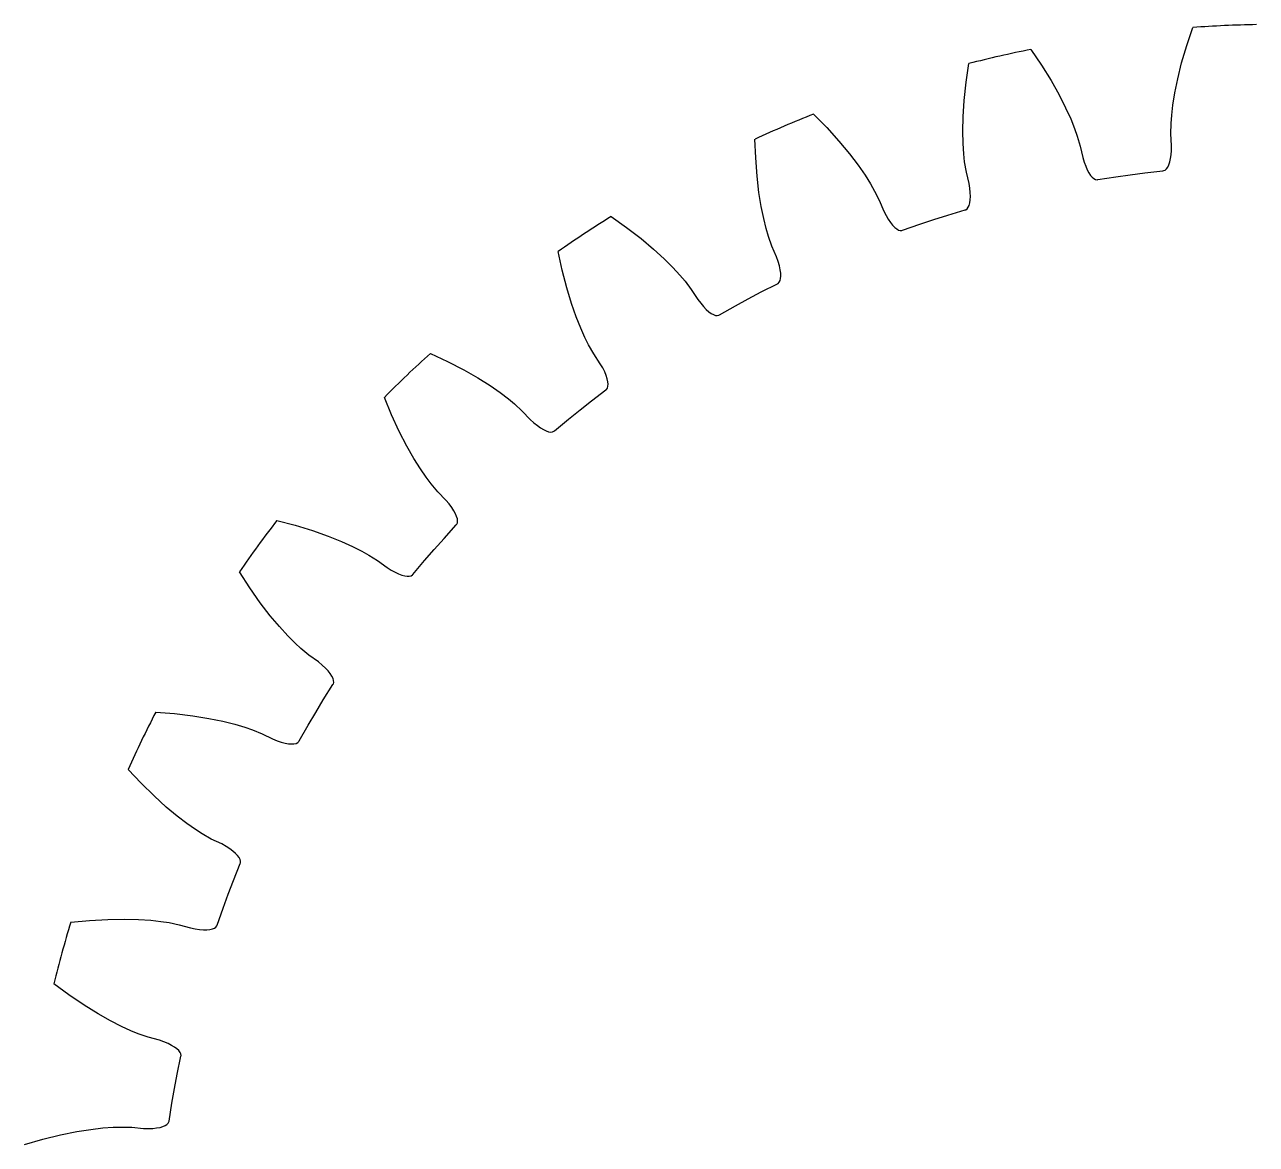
# Model space of a CAD drawing. Extents: x -18.5 to 18.5, y -18.5 to 18.5.
# Drawn here: x -18.38 to -0.36, y 2.12 to 18.5 of the extents above; entities that cross this region are included whole.
import ezdxf

# ---------------------------------------------------------------- set-up
doc = ezdxf.new("R2010")
doc.units = 0

msp = doc.modelspace()

# ---------------------------------------------------------------- linework, layer by layer
at = {"layer": 'layer0'}
for p, q in [((-1.383, 18.193), (-1.295, 18.455)), ((-3.662, 18.134), (-3.507, 17.905)), ((-1.458, 17.936), (-1.383, 18.193)), ((-4.609, 17.654), (-4.569, 17.927)), ((-3.507, 17.905), (-3.366, 17.677)), ((-1.515, 17.703), (-1.458, 17.936)), ((-4.637, 17.387), (-4.609, 17.654)), ((-3.366, 17.677), (-3.249, 17.468)), ((-1.557, 17.498), (-1.515, 17.703)), ((-1.585, 17.321), (-1.557, 17.498)), ((-4.652, 17.148), (-4.637, 17.387)), ((-3.249, 17.468), (-3.154, 17.282)), ((-1.603, 17.171), (-1.585, 17.321)), ((-6.841, 17.189), (-6.648, 16.991)), ((-4.656, 16.939), (-4.652, 17.148)), ((-3.154, 17.282), (-3.08, 17.118)), ((-3.08, 17.118), (-3.023, 16.979)), ((-1.612, 17.053), (-1.603, 17.171)), ((-6.648, 16.991), (-6.469, 16.792)), ((-4.652, 16.76), (-4.656, 16.939)), ((-3.023, 16.979), (-2.983, 16.867)), ((-1.614, 16.901), (-1.612, 17.053)), ((-7.687, 16.547), (-7.697, 16.823)), ((-6.469, 16.792), (-6.316, 16.607)), ((-4.643, 16.609), (-4.652, 16.76)), ((-2.983, 16.867), (-2.94, 16.721)), ((-1.606, 16.73), (-1.614, 16.901)), ((-6.316, 16.607), (-6.19, 16.441)), ((-4.631, 16.491), (-4.643, 16.609)), ((-2.94, 16.721), (-2.903, 16.554)), ((-1.62, 16.537), (-1.612, 16.594)), ((-1.612, 16.594), (-1.607, 16.658)), ((-1.607, 16.658), (-1.606, 16.73)), ((-7.667, 16.28), (-7.687, 16.547)), ((-6.19, 16.441), (-6.087, 16.293)), ((-4.606, 16.341), (-4.631, 16.491)), ((-2.903, 16.554), (-2.882, 16.486)), ((-2.882, 16.486), (-2.861, 16.425)), ((-2.861, 16.425), (-2.838, 16.372)), ((-1.679, 16.388), (-1.661, 16.413)), ((-1.661, 16.413), (-1.645, 16.447)), ((-1.645, 16.447), (-1.632, 16.488)), ((-1.632, 16.488), (-1.62, 16.537)), ((-7.639, 16.041), (-7.667, 16.28)), ((-6.087, 16.293), (-6.006, 16.166)), ((-4.567, 16.175), (-4.606, 16.341)), ((-2.838, 16.372), (-2.814, 16.328)), ((-2.814, 16.328), (-2.789, 16.292)), ((-2.789, 16.292), (-2.765, 16.264)), ((-2.765, 16.264), (-2.741, 16.244)), ((-2.741, 16.244), (-2.717, 16.232)), ((-2.717, 16.232), (-2.695, 16.228)), ((-2.695, 16.228), (-2.684, 16.23)), ((-2.684, 16.23), (-2.421, 16.271)), ((-2.421, 16.271), (-2.208, 16.301)), ((-2.208, 16.301), (-1.995, 16.329)), ((-1.995, 16.329), (-1.731, 16.359)), ((-1.731, 16.359), (-1.72, 16.361)), ((-1.72, 16.361), (-1.699, 16.37)), ((-1.699, 16.37), (-1.679, 16.388)), ((-7.606, 15.836), (-7.639, 16.041)), ((-6.006, 16.166), (-5.947, 16.063)), ((-5.947, 16.063), (-5.879, 15.927)), ((-4.556, 16.104), (-4.567, 16.175)), ((-4.549, 16.04), (-4.556, 16.104)), ((-4.547, 15.982), (-4.549, 16.04)), ((-5.879, 15.927), (-5.812, 15.77)), ((-4.578, 15.825), (-4.565, 15.853)), ((-4.565, 15.853), (-4.556, 15.889)), ((-4.556, 15.889), (-4.549, 15.932)), ((-4.549, 15.932), (-4.547, 15.982)), ((-9.8, 15.691), (-9.575, 15.531)), ((-7.57, 15.659), (-7.606, 15.836)), ((-5.812, 15.77), (-5.78, 15.706)), ((-5.78, 15.706), (-5.747, 15.65)), ((-5.083, 15.645), (-4.878, 15.71)), ((-4.878, 15.71), (-4.624, 15.787)), ((-4.624, 15.787), (-4.614, 15.79)), ((-4.614, 15.79), (-4.595, 15.804)), ((-4.595, 15.804), (-4.578, 15.825)), ((-9.575, 15.531), (-9.363, 15.367)), ((-7.534, 15.513), (-7.57, 15.659)), ((-7.501, 15.399), (-7.534, 15.513)), ((-5.747, 15.65), (-5.715, 15.603)), ((-5.715, 15.603), (-5.684, 15.563)), ((-5.684, 15.563), (-5.654, 15.532)), ((-5.654, 15.532), (-5.625, 15.509)), ((-5.625, 15.509), (-5.597, 15.493)), ((-5.597, 15.493), (-5.572, 15.486)), ((-5.538, 15.49), (-5.287, 15.577)), ((-5.287, 15.577), (-5.083, 15.645)), ((-9.363, 15.367), (-9.179, 15.212)), ((-7.45, 15.256), (-7.501, 15.399)), ((-5.572, 15.486), (-5.549, 15.487)), ((-5.549, 15.487), (-5.538, 15.49)), ((-10.518, 14.908), (-10.577, 15.178)), ((-9.179, 15.212), (-9.026, 15.072)), ((-7.382, 15.099), (-7.45, 15.256)), ((-9.026, 15.072), (-8.899, 14.945)), ((-7.358, 15.031), (-7.382, 15.099)), ((-7.34, 14.969), (-7.358, 15.031)), ((-7.328, 14.913), (-7.34, 14.969)), ((-10.451, 14.649), (-10.518, 14.908)), ((-8.899, 14.945), (-8.796, 14.834)), ((-8.796, 14.834), (-8.719, 14.743)), ((-7.33, 14.753), (-7.323, 14.783)), ((-7.321, 14.864), (-7.328, 14.913)), ((-7.323, 14.783), (-7.319, 14.82)), ((-7.319, 14.82), (-7.321, 14.864)), ((-10.381, 14.42), (-10.451, 14.649)), ((-8.719, 14.743), (-8.628, 14.622)), ((-8.628, 14.622), (-8.535, 14.479)), ((-7.605, 14.587), (-7.368, 14.707)), ((-7.368, 14.707), (-7.359, 14.713)), ((-7.359, 14.713), (-7.343, 14.729)), ((-7.343, 14.729), (-7.33, 14.753)), ((-10.311, 14.223), (-10.381, 14.42)), ((-8.535, 14.479), (-8.491, 14.422)), ((-8.491, 14.422), (-8.449, 14.373)), ((-7.984, 14.383), (-7.795, 14.486)), ((-7.795, 14.486), (-7.605, 14.587)), ((-8.449, 14.373), (-8.409, 14.331)), ((-8.409, 14.331), (-8.372, 14.298)), ((-8.372, 14.298), (-8.336, 14.273)), ((-8.336, 14.273), (-8.303, 14.255)), ((-8.303, 14.255), (-8.274, 14.245)), ((-8.274, 14.245), (-8.248, 14.242)), ((-8.248, 14.242), (-8.225, 14.247)), ((-8.225, 14.247), (-8.215, 14.252)), ((-8.215, 14.252), (-7.984, 14.383)), ((-10.245, 14.056), (-10.311, 14.223)), ((-10.183, 13.919), (-10.245, 14.056)), ((-10.13, 13.812), (-10.183, 13.919)), ((-10.054, 13.681), (-10.13, 13.812)), ((-12.444, 13.689), (-12.194, 13.572)), ((-12.194, 13.572), (-11.957, 13.449)), ((-9.959, 13.538), (-10.054, 13.681)), ((-9.924, 13.476), (-9.959, 13.538)), ((-11.957, 13.449), (-11.748, 13.329)), ((-9.895, 13.418), (-9.924, 13.476)), ((-9.873, 13.365), (-9.895, 13.418)), ((-9.857, 13.317), (-9.873, 13.365)), ((-11.748, 13.329), (-11.572, 13.218)), ((-11.572, 13.218), (-11.424, 13.116)), ((-10.087, 12.994), (-9.876, 13.155)), ((-9.876, 13.155), (-9.868, 13.163)), ((-9.868, 13.163), (-9.855, 13.182)), ((-9.848, 13.275), (-9.857, 13.317)), ((-9.855, 13.182), (-9.847, 13.207)), ((-9.845, 13.238), (-9.848, 13.275)), ((-9.847, 13.207), (-9.845, 13.238)), ((-13.011, 12.791), (-13.117, 13.046)), ((-11.424, 13.116), (-11.304, 13.025)), ((-11.304, 13.025), (-11.212, 12.949)), ((-10.256, 12.861), (-10.087, 12.994)), ((-12.899, 12.548), (-13.011, 12.791)), ((-11.212, 12.949), (-11.1, 12.846)), ((-11.1, 12.846), (-10.983, 12.722)), ((-10.424, 12.726), (-10.256, 12.861)), ((-10.983, 12.722), (-10.93, 12.674)), ((-10.93, 12.674), (-10.88, 12.633)), ((-10.88, 12.633), (-10.833, 12.6)), ((-10.628, 12.556), (-10.424, 12.726)), ((-12.788, 12.334), (-12.899, 12.548)), ((-10.833, 12.6), (-10.79, 12.574)), ((-10.79, 12.574), (-10.751, 12.555)), ((-10.751, 12.555), (-10.715, 12.543)), ((-10.715, 12.543), (-10.684, 12.539)), ((-10.684, 12.539), (-10.658, 12.541)), ((-10.658, 12.541), (-10.637, 12.549)), ((-10.637, 12.549), (-10.628, 12.556)), ((-12.685, 12.153), (-12.788, 12.334)), ((-12.59, 12.001), (-12.685, 12.153)), ((-12.505, 11.877), (-12.59, 12.001)), ((-12.433, 11.781), (-12.505, 11.877)), ((-12.335, 11.666), (-12.433, 11.781)), ((-12.217, 11.542), (-12.335, 11.666)), ((-12.171, 11.487), (-12.217, 11.542)), ((-12.132, 11.436), (-12.171, 11.487)), ((-12.101, 11.388), (-12.132, 11.436)), ((-12.077, 11.343), (-12.101, 11.388)), ((-14.688, 11.247), (-14.421, 11.176)), ((-14.421, 11.176), (-14.166, 11.097)), ((-12.245, 10.984), (-12.066, 11.181)), ((-12.06, 11.303), (-12.077, 11.343)), ((-12.066, 11.181), (-12.059, 11.189)), ((-12.05, 11.267), (-12.06, 11.303)), ((-12.059, 11.189), (-12.05, 11.21)), ((-12.047, 11.236), (-12.05, 11.267)), ((-12.05, 11.21), (-12.047, 11.236)), ((-14.166, 11.097), (-13.939, 11.017)), ((-13.939, 11.017), (-13.746, 10.939)), ((-13.746, 10.939), (-13.582, 10.865)), ((-13.582, 10.865), (-13.448, 10.797)), ((-12.529, 10.66), (-12.388, 10.823)), ((-12.388, 10.823), (-12.245, 10.984)), ((-13.448, 10.797), (-13.344, 10.739)), ((-13.344, 10.739), (-13.216, 10.658)), ((-13.216, 10.658), (-13.078, 10.557)), ((-12.699, 10.456), (-12.529, 10.66)), ((-15.086, 10.262), (-15.236, 10.494)), ((-13.078, 10.557), (-13.017, 10.518)), ((-13.017, 10.518), (-12.961, 10.487)), ((-12.961, 10.487), (-12.909, 10.463)), ((-12.909, 10.463), (-12.862, 10.445)), ((-12.726, 10.436), (-12.707, 10.448)), ((-12.707, 10.448), (-12.699, 10.456)), ((-12.862, 10.445), (-12.82, 10.434)), ((-12.82, 10.434), (-12.783, 10.429)), ((-12.783, 10.429), (-12.752, 10.429)), ((-12.752, 10.429), (-12.726, 10.436)), ((-14.932, 10.043), (-15.086, 10.262)), ((-14.785, 9.853), (-14.932, 10.043)), ((-14.651, 9.693), (-14.785, 9.853)), ((-14.53, 9.56), (-14.651, 9.693)), ((-14.424, 9.453), (-14.53, 9.56)), ((-14.337, 9.372), (-14.424, 9.453)), ((-14.22, 9.276), (-14.337, 9.372)), ((-14.081, 9.176), (-14.22, 9.276)), ((-14.026, 9.13), (-14.081, 9.176)), ((-13.979, 9.086), (-14.026, 9.13)), ((-13.94, 9.044), (-13.979, 9.086)), ((-13.908, 9.005), (-13.94, 9.044)), ((-14.01, 8.621), (-13.869, 8.846)), ((-13.884, 8.968), (-13.908, 9.005)), ((-13.868, 8.935), (-13.884, 8.968)), ((-13.869, 8.846), (-13.863, 8.856)), ((-13.859, 8.905), (-13.868, 8.935)), ((-13.863, 8.856), (-13.858, 8.878)), ((-13.858, 8.878), (-13.859, 8.905)), ((-14.121, 8.437), (-14.01, 8.621)), ((-16.461, 8.444), (-16.185, 8.422)), ((-16.185, 8.422), (-15.92, 8.39)), ((-15.92, 8.39), (-15.682, 8.351)), ((-15.682, 8.351), (-15.478, 8.309)), ((-15.478, 8.309), (-15.304, 8.265)), ((-14.231, 8.252), (-14.121, 8.437)), ((-15.304, 8.265), (-15.16, 8.222)), ((-15.16, 8.222), (-15.047, 8.184)), ((-15.047, 8.184), (-14.906, 8.127)), ((-14.906, 8.127), (-14.753, 8.052)), ((-14.362, 8.021), (-14.231, 8.252)), ((-14.753, 8.052), (-14.686, 8.025)), ((-14.686, 8.025), (-14.625, 8.004)), ((-14.625, 8.004), (-14.57, 7.99)), ((-14.57, 7.99), (-14.52, 7.981)), ((-14.52, 7.981), (-14.477, 7.977)), ((-14.477, 7.977), (-14.44, 7.978)), ((-14.44, 7.978), (-14.409, 7.985)), ((-14.409, 7.985), (-14.385, 7.996)), ((-14.385, 7.996), (-14.368, 8.012)), ((-14.368, 8.012), (-14.362, 8.021)), ((-16.676, 7.403), (-16.865, 7.605)), ((-16.485, 7.216), (-16.676, 7.403)), ((-16.307, 7.054), (-16.485, 7.216)), ((-16.147, 6.921), (-16.307, 7.054)), ((-16.004, 6.812), (-16.147, 6.921)), ((-15.88, 6.726), (-16.004, 6.812)), ((-15.78, 6.662), (-15.88, 6.726)), ((-15.648, 6.587), (-15.78, 6.662)), ((-15.493, 6.514), (-15.648, 6.587)), ((-15.431, 6.479), (-15.493, 6.514)), ((-15.377, 6.444), (-15.431, 6.479)), ((-15.331, 6.41), (-15.377, 6.444)), ((-15.293, 6.377), (-15.331, 6.41)), ((-15.263, 6.345), (-15.293, 6.377)), ((-15.241, 6.315), (-15.263, 6.345)), ((-15.227, 6.287), (-15.241, 6.315)), ((-15.324, 5.981), (-15.226, 6.228)), ((-15.221, 6.261), (-15.227, 6.287)), ((-15.226, 6.228), (-15.222, 6.238)), ((-15.222, 6.238), (-15.221, 6.261)), ((-15.401, 5.78), (-15.324, 5.981)), ((-15.475, 5.578), (-15.401, 5.78)), ((-17.429, 5.396), (-17.162, 5.412)), ((-17.162, 5.412), (-16.922, 5.417)), ((-16.922, 5.417), (-16.713, 5.412)), ((-16.713, 5.412), (-16.534, 5.4)), ((-15.563, 5.328), (-15.475, 5.578)), ((-17.704, 5.369), (-17.429, 5.396)), ((-16.534, 5.4), (-16.384, 5.383)), ((-16.384, 5.383), (-16.266, 5.366)), ((-16.266, 5.366), (-16.118, 5.334)), ((-16.118, 5.334), (-15.953, 5.288)), ((-15.953, 5.288), (-15.883, 5.274)), ((-15.883, 5.274), (-15.819, 5.264)), ((-15.819, 5.264), (-15.762, 5.26)), ((-15.762, 5.26), (-15.712, 5.26)), ((-15.712, 5.26), (-15.668, 5.264)), ((-15.668, 5.264), (-15.632, 5.272)), ((-15.632, 5.272), (-15.603, 5.284)), ((-15.603, 5.284), (-15.582, 5.299)), ((-15.582, 5.299), (-15.568, 5.317)), ((-15.568, 5.317), (-15.563, 5.328)), ((-17.73, 4.307), (-17.951, 4.471)), ((-17.509, 4.156), (-17.73, 4.307)), ((-17.304, 4.029), (-17.509, 4.156)), ((-17.123, 3.927), (-17.304, 4.029)), ((-16.963, 3.845), (-17.123, 3.927)), ((-16.826, 3.782), (-16.963, 3.845)), ((-16.716, 3.737), (-16.826, 3.782)), ((-16.572, 3.688), (-16.716, 3.737)), ((-16.408, 3.643), (-16.572, 3.688)), ((-16.34, 3.619), (-16.408, 3.643)), ((-16.28, 3.595), (-16.34, 3.619)), ((-16.229, 3.569), (-16.28, 3.595)), ((-16.185, 3.543), (-16.229, 3.569)), ((-16.15, 3.518), (-16.185, 3.543)), ((-16.123, 3.492), (-16.15, 3.518)), ((-16.105, 3.467), (-16.123, 3.492)), ((-16.094, 3.443), (-16.105, 3.467)), ((-16.091, 3.42), (-16.094, 3.443)), ((-16.146, 3.149), (-16.093, 3.409)), ((-16.093, 3.409), (-16.091, 3.42)), ((-16.186, 2.937), (-16.146, 3.149)), ((-16.223, 2.725), (-16.186, 2.937)), ((-16.265, 2.463), (-16.223, 2.725)), ((-17.411, 2.34), (-17.232, 2.361)), ((-17.232, 2.361), (-17.082, 2.371)), ((-17.082, 2.371), (-16.963, 2.375)), ((-16.963, 2.375), (-16.811, 2.371)), ((-16.811, 2.371), (-16.641, 2.355)), ((-16.641, 2.355), (-16.57, 2.353)), ((-16.57, 2.353), (-16.505, 2.355)), ((-16.505, 2.355), (-16.448, 2.361)), ((-16.448, 2.361), (-16.398, 2.37)), ((-16.398, 2.37), (-16.356, 2.382)), ((-16.356, 2.382), (-16.322, 2.396)), ((-16.322, 2.396), (-16.296, 2.413)), ((-16.296, 2.413), (-16.277, 2.432)), ((-16.277, 2.432), (-16.267, 2.452)), ((-16.267, 2.452), (-16.265, 2.463)), ((-18.378, 2.121), (-18.112, 2.198)), ((-18.112, 2.198), (-17.852, 2.261)), ((-17.852, 2.261), (-17.617, 2.308)), ((-17.617, 2.308), (-17.411, 2.34))]:
    msp.add_line(p, q, dxfattribs=at)
for start, end in [(91.1296, 94.0132), (101.4153, 104.299), (111.701, 114.5847), (121.9868, 124.8704), (132.2725, 135.1561), (142.5582, 145.4418), (152.8439, 155.7275), (163.1296, 166.0133)]:
    msp.add_arc((0, 0), 18.5, start, end, dxfattribs=at)
at = {"layer": 'layer1'}
for p, q in [((-1.383, 18.193), (-1.295, 18.455)), ((-3.662, 18.134), (-3.507, 17.905)), ((-1.458, 17.936), (-1.383, 18.193)), ((-4.609, 17.654), (-4.569, 17.927)), ((-3.507, 17.905), (-3.366, 17.677)), ((-1.515, 17.703), (-1.458, 17.936)), ((-4.637, 17.387), (-4.609, 17.654)), ((-3.366, 17.677), (-3.249, 17.468)), ((-1.557, 17.498), (-1.515, 17.703)), ((-1.585, 17.321), (-1.557, 17.498)), ((-4.652, 17.148), (-4.637, 17.387)), ((-3.249, 17.468), (-3.154, 17.282)), ((-1.603, 17.171), (-1.585, 17.321)), ((-6.841, 17.189), (-6.648, 16.991)), ((-4.656, 16.939), (-4.652, 17.148)), ((-3.154, 17.282), (-3.08, 17.118)), ((-3.08, 17.118), (-3.023, 16.979)), ((-1.612, 17.053), (-1.603, 17.171)), ((-6.648, 16.991), (-6.469, 16.792)), ((-4.652, 16.76), (-4.656, 16.939)), ((-3.023, 16.979), (-2.983, 16.867)), ((-1.614, 16.901), (-1.612, 17.053)), ((-7.687, 16.547), (-7.697, 16.823)), ((-6.469, 16.792), (-6.316, 16.607)), ((-4.643, 16.609), (-4.652, 16.76)), ((-2.983, 16.867), (-2.94, 16.721)), ((-1.606, 16.73), (-1.614, 16.901)), ((-6.316, 16.607), (-6.19, 16.441)), ((-4.631, 16.491), (-4.643, 16.609)), ((-2.94, 16.721), (-2.903, 16.554)), ((-1.62, 16.537), (-1.612, 16.594)), ((-1.612, 16.594), (-1.607, 16.658)), ((-1.607, 16.658), (-1.606, 16.73)), ((-7.667, 16.28), (-7.687, 16.547)), ((-6.19, 16.441), (-6.087, 16.293)), ((-4.606, 16.341), (-4.631, 16.491)), ((-2.903, 16.554), (-2.882, 16.486)), ((-2.882, 16.486), (-2.861, 16.425)), ((-2.861, 16.425), (-2.838, 16.372)), ((-1.679, 16.388), (-1.661, 16.413)), ((-1.661, 16.413), (-1.645, 16.447)), ((-1.645, 16.447), (-1.632, 16.488)), ((-1.632, 16.488), (-1.62, 16.537)), ((-7.639, 16.041), (-7.667, 16.28)), ((-6.087, 16.293), (-6.006, 16.166)), ((-4.567, 16.175), (-4.606, 16.341)), ((-2.838, 16.372), (-2.814, 16.328)), ((-2.814, 16.328), (-2.789, 16.292)), ((-2.789, 16.292), (-2.765, 16.264)), ((-2.765, 16.264), (-2.741, 16.244)), ((-2.741, 16.244), (-2.717, 16.232)), ((-2.717, 16.232), (-2.695, 16.228)), ((-2.695, 16.228), (-2.684, 16.23)), ((-2.684, 16.23), (-2.421, 16.271)), ((-2.421, 16.271), (-2.208, 16.301)), ((-2.208, 16.301), (-1.995, 16.329)), ((-1.995, 16.329), (-1.731, 16.359)), ((-1.731, 16.359), (-1.72, 16.361)), ((-1.72, 16.361), (-1.699, 16.37)), ((-1.699, 16.37), (-1.679, 16.388)), ((-7.606, 15.836), (-7.639, 16.041)), ((-6.006, 16.166), (-5.947, 16.063)), ((-5.947, 16.063), (-5.879, 15.927)), ((-4.556, 16.104), (-4.567, 16.175)), ((-4.549, 16.04), (-4.556, 16.104)), ((-4.547, 15.982), (-4.549, 16.04)), ((-5.879, 15.927), (-5.812, 15.77)), ((-4.578, 15.825), (-4.565, 15.853)), ((-4.565, 15.853), (-4.556, 15.889)), ((-4.556, 15.889), (-4.549, 15.932)), ((-4.549, 15.932), (-4.547, 15.982)), ((-9.8, 15.691), (-9.575, 15.531)), ((-7.57, 15.659), (-7.606, 15.836)), ((-5.812, 15.77), (-5.78, 15.706)), ((-5.78, 15.706), (-5.747, 15.65)), ((-5.083, 15.645), (-4.878, 15.71)), ((-4.878, 15.71), (-4.624, 15.787)), ((-4.624, 15.787), (-4.614, 15.79)), ((-4.614, 15.79), (-4.595, 15.804)), ((-4.595, 15.804), (-4.578, 15.825)), ((-9.575, 15.531), (-9.363, 15.367)), ((-7.534, 15.513), (-7.57, 15.659)), ((-7.501, 15.399), (-7.534, 15.513)), ((-5.747, 15.65), (-5.715, 15.603)), ((-5.715, 15.603), (-5.684, 15.563)), ((-5.684, 15.563), (-5.654, 15.532)), ((-5.654, 15.532), (-5.625, 15.509)), ((-5.625, 15.509), (-5.597, 15.493)), ((-5.597, 15.493), (-5.572, 15.486)), ((-5.538, 15.49), (-5.287, 15.577)), ((-5.287, 15.577), (-5.083, 15.645)), ((-9.363, 15.367), (-9.179, 15.212)), ((-7.45, 15.256), (-7.501, 15.399)), ((-5.572, 15.486), (-5.549, 15.487)), ((-5.549, 15.487), (-5.538, 15.49)), ((-10.518, 14.908), (-10.577, 15.178)), ((-9.179, 15.212), (-9.026, 15.072)), ((-7.382, 15.099), (-7.45, 15.256)), ((-9.026, 15.072), (-8.899, 14.945)), ((-7.358, 15.031), (-7.382, 15.099)), ((-7.34, 14.969), (-7.358, 15.031)), ((-7.328, 14.913), (-7.34, 14.969)), ((-10.451, 14.649), (-10.518, 14.908)), ((-8.899, 14.945), (-8.796, 14.834)), ((-8.796, 14.834), (-8.719, 14.743)), ((-7.33, 14.753), (-7.323, 14.783)), ((-7.321, 14.864), (-7.328, 14.913)), ((-7.323, 14.783), (-7.319, 14.82)), ((-7.319, 14.82), (-7.321, 14.864)), ((-10.381, 14.42), (-10.451, 14.649)), ((-8.719, 14.743), (-8.628, 14.622)), ((-8.628, 14.622), (-8.535, 14.479)), ((-7.605, 14.587), (-7.368, 14.707)), ((-7.368, 14.707), (-7.359, 14.713)), ((-7.359, 14.713), (-7.343, 14.729)), ((-7.343, 14.729), (-7.33, 14.753)), ((-10.311, 14.223), (-10.381, 14.42)), ((-8.535, 14.479), (-8.491, 14.422)), ((-8.491, 14.422), (-8.449, 14.373)), ((-7.984, 14.383), (-7.795, 14.486)), ((-7.795, 14.486), (-7.605, 14.587)), ((-8.449, 14.373), (-8.409, 14.331)), ((-8.409, 14.331), (-8.372, 14.298)), ((-8.372, 14.298), (-8.336, 14.273)), ((-8.336, 14.273), (-8.303, 14.255)), ((-8.303, 14.255), (-8.274, 14.245)), ((-8.274, 14.245), (-8.248, 14.242)), ((-8.248, 14.242), (-8.225, 14.247)), ((-8.225, 14.247), (-8.215, 14.252)), ((-8.215, 14.252), (-7.984, 14.383)), ((-10.245, 14.056), (-10.311, 14.223)), ((-10.183, 13.919), (-10.245, 14.056)), ((-10.13, 13.812), (-10.183, 13.919)), ((-10.054, 13.681), (-10.13, 13.812)), ((-12.444, 13.689), (-12.194, 13.572)), ((-12.194, 13.572), (-11.957, 13.449)), ((-9.959, 13.538), (-10.054, 13.681)), ((-9.924, 13.476), (-9.959, 13.538)), ((-11.957, 13.449), (-11.748, 13.329)), ((-9.895, 13.418), (-9.924, 13.476)), ((-9.873, 13.365), (-9.895, 13.418)), ((-9.857, 13.317), (-9.873, 13.365)), ((-11.748, 13.329), (-11.572, 13.218)), ((-11.572, 13.218), (-11.424, 13.116)), ((-10.087, 12.994), (-9.876, 13.155)), ((-9.876, 13.155), (-9.868, 13.163)), ((-9.868, 13.163), (-9.855, 13.182)), ((-9.848, 13.275), (-9.857, 13.317)), ((-9.855, 13.182), (-9.847, 13.207)), ((-9.845, 13.238), (-9.848, 13.275)), ((-9.847, 13.207), (-9.845, 13.238)), ((-13.011, 12.791), (-13.117, 13.046)), ((-11.424, 13.116), (-11.304, 13.025)), ((-11.304, 13.025), (-11.212, 12.949)), ((-10.256, 12.861), (-10.087, 12.994)), ((-12.899, 12.548), (-13.011, 12.791)), ((-11.212, 12.949), (-11.1, 12.846)), ((-11.1, 12.846), (-10.983, 12.722)), ((-10.424, 12.726), (-10.256, 12.861)), ((-10.983, 12.722), (-10.93, 12.674)), ((-10.93, 12.674), (-10.88, 12.633)), ((-10.88, 12.633), (-10.833, 12.6)), ((-10.628, 12.556), (-10.424, 12.726)), ((-12.788, 12.334), (-12.899, 12.548)), ((-10.833, 12.6), (-10.79, 12.574)), ((-10.79, 12.574), (-10.751, 12.555)), ((-10.751, 12.555), (-10.715, 12.543)), ((-10.715, 12.543), (-10.684, 12.539)), ((-10.684, 12.539), (-10.658, 12.541)), ((-10.658, 12.541), (-10.637, 12.549)), ((-10.637, 12.549), (-10.628, 12.556)), ((-12.685, 12.153), (-12.788, 12.334)), ((-12.59, 12.001), (-12.685, 12.153)), ((-12.505, 11.877), (-12.59, 12.001)), ((-12.433, 11.781), (-12.505, 11.877)), ((-12.335, 11.666), (-12.433, 11.781)), ((-12.217, 11.542), (-12.335, 11.666)), ((-12.171, 11.487), (-12.217, 11.542)), ((-12.132, 11.436), (-12.171, 11.487)), ((-12.101, 11.388), (-12.132, 11.436)), ((-12.077, 11.343), (-12.101, 11.388)), ((-14.688, 11.247), (-14.421, 11.176)), ((-14.421, 11.176), (-14.166, 11.097)), ((-12.245, 10.984), (-12.066, 11.181)), ((-12.06, 11.303), (-12.077, 11.343)), ((-12.066, 11.181), (-12.059, 11.189)), ((-12.05, 11.267), (-12.06, 11.303)), ((-12.059, 11.189), (-12.05, 11.21)), ((-12.047, 11.236), (-12.05, 11.267)), ((-12.05, 11.21), (-12.047, 11.236)), ((-14.166, 11.097), (-13.939, 11.017)), ((-13.939, 11.017), (-13.746, 10.939)), ((-13.746, 10.939), (-13.582, 10.865)), ((-13.582, 10.865), (-13.448, 10.797)), ((-12.529, 10.66), (-12.388, 10.823)), ((-12.388, 10.823), (-12.245, 10.984)), ((-13.448, 10.797), (-13.344, 10.739)), ((-13.344, 10.739), (-13.216, 10.658)), ((-13.216, 10.658), (-13.078, 10.557)), ((-12.699, 10.456), (-12.529, 10.66)), ((-15.086, 10.262), (-15.236, 10.494)), ((-13.078, 10.557), (-13.017, 10.518)), ((-13.017, 10.518), (-12.961, 10.487)), ((-12.961, 10.487), (-12.909, 10.463)), ((-12.909, 10.463), (-12.862, 10.445)), ((-12.726, 10.436), (-12.707, 10.448)), ((-12.707, 10.448), (-12.699, 10.456)), ((-12.862, 10.445), (-12.82, 10.434)), ((-12.82, 10.434), (-12.783, 10.429)), ((-12.783, 10.429), (-12.752, 10.429)), ((-12.752, 10.429), (-12.726, 10.436)), ((-14.932, 10.043), (-15.086, 10.262)), ((-14.785, 9.853), (-14.932, 10.043)), ((-14.651, 9.693), (-14.785, 9.853)), ((-14.53, 9.56), (-14.651, 9.693)), ((-14.424, 9.453), (-14.53, 9.56)), ((-14.337, 9.372), (-14.424, 9.453)), ((-14.22, 9.276), (-14.337, 9.372)), ((-14.081, 9.176), (-14.22, 9.276)), ((-14.026, 9.13), (-14.081, 9.176)), ((-13.979, 9.086), (-14.026, 9.13)), ((-13.94, 9.044), (-13.979, 9.086)), ((-13.908, 9.005), (-13.94, 9.044)), ((-14.01, 8.621), (-13.869, 8.846)), ((-13.884, 8.968), (-13.908, 9.005)), ((-13.868, 8.935), (-13.884, 8.968)), ((-13.869, 8.846), (-13.863, 8.856)), ((-13.859, 8.905), (-13.868, 8.935)), ((-13.863, 8.856), (-13.858, 8.878)), ((-13.858, 8.878), (-13.859, 8.905)), ((-14.121, 8.437), (-14.01, 8.621)), ((-16.461, 8.444), (-16.185, 8.422)), ((-16.185, 8.422), (-15.92, 8.39)), ((-15.92, 8.39), (-15.682, 8.351)), ((-15.682, 8.351), (-15.478, 8.309)), ((-15.478, 8.309), (-15.304, 8.265)), ((-14.231, 8.252), (-14.121, 8.437)), ((-15.304, 8.265), (-15.16, 8.222)), ((-15.16, 8.222), (-15.047, 8.184)), ((-15.047, 8.184), (-14.906, 8.127)), ((-14.906, 8.127), (-14.753, 8.052)), ((-14.362, 8.021), (-14.231, 8.252)), ((-14.753, 8.052), (-14.686, 8.025)), ((-14.686, 8.025), (-14.625, 8.004)), ((-14.625, 8.004), (-14.57, 7.99)), ((-14.57, 7.99), (-14.52, 7.981)), ((-14.52, 7.981), (-14.477, 7.977)), ((-14.477, 7.977), (-14.44, 7.978)), ((-14.44, 7.978), (-14.409, 7.985)), ((-14.409, 7.985), (-14.385, 7.996)), ((-14.385, 7.996), (-14.368, 8.012)), ((-14.368, 8.012), (-14.362, 8.021)), ((-16.676, 7.403), (-16.865, 7.605)), ((-16.485, 7.216), (-16.676, 7.403)), ((-16.307, 7.054), (-16.485, 7.216)), ((-16.147, 6.921), (-16.307, 7.054)), ((-16.004, 6.812), (-16.147, 6.921)), ((-15.88, 6.726), (-16.004, 6.812)), ((-15.78, 6.662), (-15.88, 6.726)), ((-15.648, 6.587), (-15.78, 6.662)), ((-15.493, 6.514), (-15.648, 6.587)), ((-15.431, 6.479), (-15.493, 6.514)), ((-15.377, 6.444), (-15.431, 6.479)), ((-15.331, 6.41), (-15.377, 6.444)), ((-15.293, 6.377), (-15.331, 6.41)), ((-15.263, 6.345), (-15.293, 6.377)), ((-15.241, 6.315), (-15.263, 6.345)), ((-15.227, 6.287), (-15.241, 6.315)), ((-15.324, 5.981), (-15.226, 6.228)), ((-15.221, 6.261), (-15.227, 6.287)), ((-15.226, 6.228), (-15.222, 6.238)), ((-15.222, 6.238), (-15.221, 6.261)), ((-15.401, 5.78), (-15.324, 5.981)), ((-15.475, 5.578), (-15.401, 5.78)), ((-17.429, 5.396), (-17.162, 5.412)), ((-17.162, 5.412), (-16.922, 5.417)), ((-16.922, 5.417), (-16.713, 5.412)), ((-16.713, 5.412), (-16.534, 5.4)), ((-15.563, 5.328), (-15.475, 5.578)), ((-17.704, 5.369), (-17.429, 5.396)), ((-16.534, 5.4), (-16.384, 5.383)), ((-16.384, 5.383), (-16.266, 5.366)), ((-16.266, 5.366), (-16.118, 5.334)), ((-16.118, 5.334), (-15.953, 5.288)), ((-15.953, 5.288), (-15.883, 5.274)), ((-15.883, 5.274), (-15.819, 5.264)), ((-15.819, 5.264), (-15.762, 5.26)), ((-15.762, 5.26), (-15.712, 5.26)), ((-15.712, 5.26), (-15.668, 5.264)), ((-15.668, 5.264), (-15.632, 5.272)), ((-15.632, 5.272), (-15.603, 5.284)), ((-15.603, 5.284), (-15.582, 5.299)), ((-15.582, 5.299), (-15.568, 5.317)), ((-15.568, 5.317), (-15.563, 5.328)), ((-17.73, 4.307), (-17.951, 4.471)), ((-17.509, 4.156), (-17.73, 4.307)), ((-17.304, 4.029), (-17.509, 4.156)), ((-17.123, 3.927), (-17.304, 4.029)), ((-16.963, 3.845), (-17.123, 3.927)), ((-16.826, 3.782), (-16.963, 3.845)), ((-16.716, 3.737), (-16.826, 3.782)), ((-16.572, 3.688), (-16.716, 3.737)), ((-16.408, 3.643), (-16.572, 3.688)), ((-16.34, 3.619), (-16.408, 3.643)), ((-16.28, 3.595), (-16.34, 3.619)), ((-16.229, 3.569), (-16.28, 3.595)), ((-16.185, 3.543), (-16.229, 3.569)), ((-16.15, 3.518), (-16.185, 3.543)), ((-16.123, 3.492), (-16.15, 3.518)), ((-16.105, 3.467), (-16.123, 3.492)), ((-16.094, 3.443), (-16.105, 3.467)), ((-16.091, 3.42), (-16.094, 3.443)), ((-16.146, 3.149), (-16.093, 3.409)), ((-16.093, 3.409), (-16.091, 3.42)), ((-16.186, 2.937), (-16.146, 3.149)), ((-16.223, 2.725), (-16.186, 2.937)), ((-16.265, 2.463), (-16.223, 2.725)), ((-17.411, 2.34), (-17.232, 2.361)), ((-17.232, 2.361), (-17.082, 2.371)), ((-17.082, 2.371), (-16.963, 2.375)), ((-16.963, 2.375), (-16.811, 2.371)), ((-16.811, 2.371), (-16.641, 2.355)), ((-16.641, 2.355), (-16.57, 2.353)), ((-16.57, 2.353), (-16.505, 2.355)), ((-16.505, 2.355), (-16.448, 2.361)), ((-16.448, 2.361), (-16.398, 2.37)), ((-16.398, 2.37), (-16.356, 2.382)), ((-16.356, 2.382), (-16.322, 2.396)), ((-16.322, 2.396), (-16.296, 2.413)), ((-16.296, 2.413), (-16.277, 2.432)), ((-16.277, 2.432), (-16.267, 2.452)), ((-16.267, 2.452), (-16.265, 2.463)), ((-18.378, 2.121), (-18.112, 2.198)), ((-18.112, 2.198), (-17.852, 2.261)), ((-17.852, 2.261), (-17.617, 2.308)), ((-17.617, 2.308), (-17.411, 2.34))]:
    msp.add_line(p, q, dxfattribs=at)
for start, end in [(91.1296, 94.0132), (101.4153, 104.299), (111.701, 114.5847), (121.9868, 124.8704), (132.2725, 135.1561), (142.5582, 145.4418), (152.8439, 155.7275), (163.1296, 166.0133)]:
    msp.add_arc((0, 0), 18.5, start, end, dxfattribs=at)

doc.saveas('drawing.dxf')
